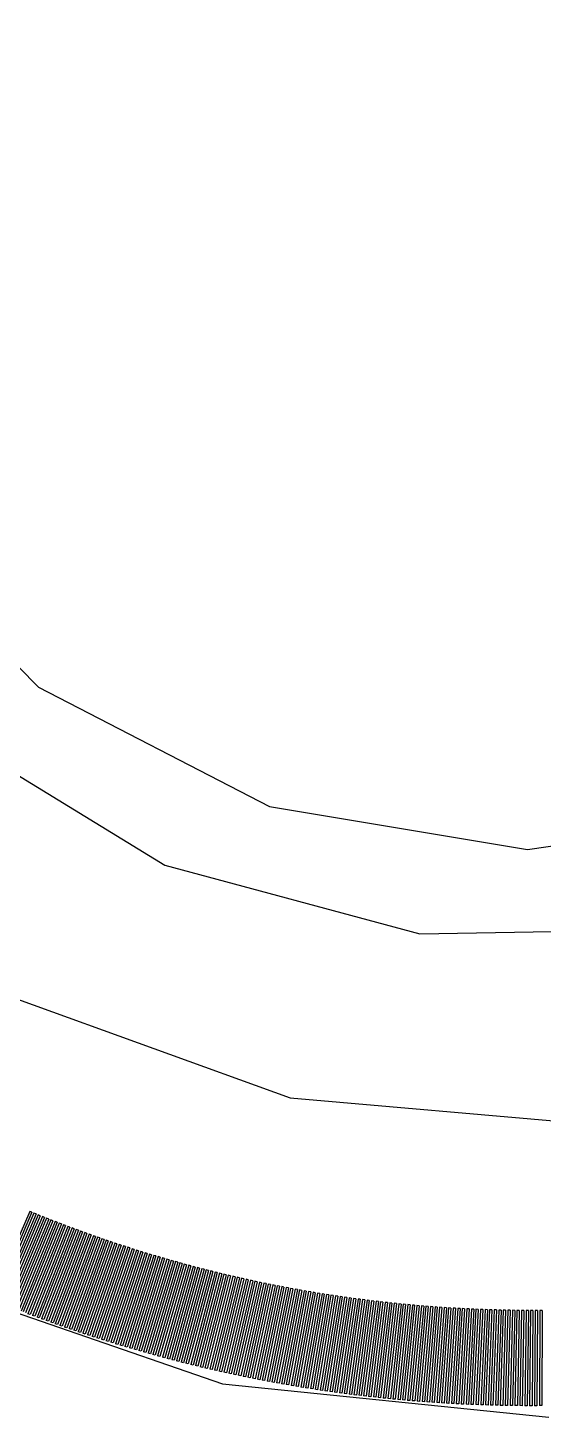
# Model space of a CAD drawing. Header units: millimetres. Extents: x -37.9 to 37.9, y -37.3 to 37.1.
# Drawn here: x -13.86 to -0.03, y -37.35 to -0.07 of the extents above; entities that cross this region are included whole.
import ezdxf

# ---------------------------------------------------------------- set-up
doc = ezdxf.new("R2010")
doc.units = ezdxf.units.MM

msp = doc.modelspace()

# ---------------------------------------------------------------- linework, layer by layer
at = {"color": 7, "linetype": 'Continuous'}
for p, q in [((-13.803, -31.824), (-14.825, -34.183)), ((-13.746, -31.848), (-14.765, -34.208)), ((-13.69, -31.871), (-14.705, -34.232)), ((-13.634, -31.893), (-14.644, -34.257)), ((-13.577, -31.916), (-14.584, -34.282)), ((-13.521, -31.939), (-14.523, -34.306)), ((-13.465, -31.962), (-14.462, -34.33)), ((-13.408, -31.984), (-14.402, -34.355)), ((-13.352, -32.007), (-14.341, -34.379)), ((-13.295, -32.029), (-14.28, -34.403)), ((-13.238, -32.051), (-14.22, -34.427)), ((-13.746, -31.848), (-13.803, -31.824)), ((-13.634, -31.893), (-13.69, -31.871)), ((-13.521, -31.939), (-13.577, -31.916)), ((-13.408, -31.984), (-13.465, -31.962)), ((-13.295, -32.029), (-13.352, -32.007)), ((-13.182, -32.073), (-13.238, -32.051)), ((-13.182, -32.073), (-14.159, -34.45)), ((-13.125, -32.095), (-14.098, -34.474)), ((-13.068, -32.117), (-14.037, -34.498)), ((-13.012, -32.139), (-13.976, -34.521)), ((-12.955, -32.161), (-13.915, -34.544)), ((-12.898, -32.183), (-13.854, -34.568)), ((-12.841, -32.204), (-13.793, -34.591)), ((-12.784, -32.226), (-13.732, -34.614)), ((-12.727, -32.247), (-13.671, -34.637)), ((-12.67, -32.268), (-13.609, -34.66)), ((-12.613, -32.289), (-13.548, -34.682)), ((-12.556, -32.311), (-13.487, -34.705)), ((-12.499, -32.331), (-13.425, -34.728)), ((-12.442, -32.352), (-13.364, -34.75)), ((-12.385, -32.373), (-13.303, -34.772)), ((-12.328, -32.394), (-13.241, -34.794)), ((-12.27, -32.414), (-13.18, -34.817)), ((-13.068, -32.117), (-13.125, -32.095)), ((-12.955, -32.161), (-13.012, -32.139)), ((-12.841, -32.204), (-12.898, -32.183)), ((-12.727, -32.247), (-12.784, -32.226)), ((-12.613, -32.289), (-12.67, -32.268)), ((-12.499, -32.331), (-12.556, -32.311)), ((-12.385, -32.373), (-12.442, -32.352)), ((-12.27, -32.414), (-12.328, -32.394)), ((-12.213, -32.435), (-13.118, -34.839)), ((-12.156, -32.455), (-13.057, -34.86)), ((-12.098, -32.475), (-12.995, -34.882)), ((-12.041, -32.496), (-12.933, -34.904)), ((-11.983, -32.516), (-12.872, -34.926)), ((-11.926, -32.536), (-12.81, -34.947)), ((-11.868, -32.556), (-12.748, -34.968)), ((-11.811, -32.575), (-12.686, -34.99)), ((-11.753, -32.595), (-12.624, -35.011)), ((-11.696, -32.615), (-12.562, -35.032)), ((-11.638, -32.634), (-12.501, -35.053)), ((-11.58, -32.654), (-12.439, -35.073)), ((-11.523, -32.673), (-12.377, -35.094)), ((-11.465, -32.692), (-12.315, -35.115)), ((-11.407, -32.711), (-12.252, -35.135)), ((-12.156, -32.455), (-12.213, -32.435)), ((-11.349, -32.73), (-12.19, -35.156)), ((-11.291, -32.749), (-12.128, -35.176)), ((-12.041, -32.496), (-12.098, -32.475)), ((-11.233, -32.768), (-12.066, -35.196)), ((-11.176, -32.786), (-12.004, -35.216)), ((-11.926, -32.536), (-11.983, -32.516)), ((-11.118, -32.805), (-11.941, -35.236)), ((-11.811, -32.575), (-11.868, -32.556)), ((-11.696, -32.615), (-11.753, -32.595)), ((-11.58, -32.654), (-11.638, -32.634)), ((-11.465, -32.692), (-11.523, -32.673)), ((-11.349, -32.73), (-11.407, -32.711)), ((-11.233, -32.768), (-11.291, -32.749)), ((-11.118, -32.805), (-11.176, -32.786)), ((-11.06, -32.824), (-11.879, -35.256)), ((-11.002, -32.842), (-11.817, -35.276)), ((-10.943, -32.86), (-11.754, -35.295)), ((-10.885, -32.878), (-11.692, -35.315)), ((-10.827, -32.896), (-11.63, -35.334)), ((-10.769, -32.914), (-11.567, -35.354)), ((-10.711, -32.932), (-11.505, -35.373)), ((-10.653, -32.95), (-11.442, -35.392)), ((-10.594, -32.968), (-11.379, -35.411)), ((-10.536, -32.985), (-11.317, -35.43)), ((-10.478, -33.003), (-11.254, -35.449)), ((-10.419, -33.02), (-11.191, -35.467)), ((-10.361, -33.038), (-11.129, -35.486)), ((-10.302, -33.055), (-11.066, -35.504)), ((-11.002, -32.842), (-11.06, -32.824)), ((-10.244, -33.072), (-11.003, -35.523)), ((-10.885, -32.878), (-10.943, -32.86)), ((-10.186, -33.089), (-10.94, -35.541)), ((-10.127, -33.106), (-10.878, -35.559)), ((-10.769, -32.914), (-10.827, -32.896)), ((-10.068, -33.122), (-10.815, -35.577)), ((-10.01, -33.139), (-10.752, -35.595)), ((-10.653, -32.95), (-10.711, -32.932)), ((-9.951, -33.156), (-10.689, -35.613)), ((-9.893, -33.172), (-10.626, -35.631)), ((-10.536, -32.985), (-10.594, -32.968)), ((-10.419, -33.02), (-10.478, -33.003)), ((-10.302, -33.055), (-10.361, -33.038)), ((-10.186, -33.089), (-10.244, -33.072)), ((-10.068, -33.122), (-10.127, -33.106)), ((-9.951, -33.156), (-10.01, -33.139)), ((-9.834, -33.189), (-9.893, -33.172)), ((-9.834, -33.189), (-10.563, -35.648)), ((-9.775, -33.205), (-10.5, -35.666)), ((-9.716, -33.221), (-10.437, -35.683)), ((-9.658, -33.237), (-10.373, -35.7)), ((-9.599, -33.253), (-10.31, -35.717)), ((-9.54, -33.269), (-10.247, -35.735)), ((-9.481, -33.285), (-10.184, -35.751)), ((-9.422, -33.3), (-10.121, -35.768)), ((-9.363, -33.316), (-10.057, -35.785)), ((-9.305, -33.331), (-9.994, -35.802)), ((-9.246, -33.347), (-9.931, -35.818)), ((-9.187, -33.362), (-9.867, -35.835)), ((-9.128, -33.377), (-9.804, -35.851)), ((-9.716, -33.221), (-9.775, -33.205)), ((-9.069, -33.392), (-9.741, -35.867)), ((-9.009, -33.407), (-9.677, -35.883)), ((-9.599, -33.253), (-9.658, -33.237)), ((-8.95, -33.422), (-9.614, -35.899)), ((-8.891, -33.437), (-9.55, -35.915)), ((-9.481, -33.285), (-9.54, -33.269)), ((-8.832, -33.451), (-9.487, -35.931)), ((-8.773, -33.466), (-9.423, -35.946)), ((-9.363, -33.316), (-9.422, -33.3)), ((-8.714, -33.48), (-9.359, -35.962)), ((-9.246, -33.347), (-9.305, -33.331)), ((-8.654, -33.495), (-9.296, -35.977)), ((-8.595, -33.509), (-9.232, -35.992)), ((-9.128, -33.377), (-9.187, -33.362)), ((-8.536, -33.523), (-9.168, -36.008)), ((-8.477, -33.537), (-9.105, -36.023)), ((-9.009, -33.407), (-9.069, -33.392)), ((-8.891, -33.437), (-8.95, -33.422)), ((-8.773, -33.466), (-8.832, -33.451)), ((-8.654, -33.495), (-8.714, -33.48)), ((-8.536, -33.523), (-8.595, -33.509)), ((-8.417, -33.551), (-8.477, -33.537)), ((-8.417, -33.551), (-9.041, -36.038)), ((-8.358, -33.565), (-8.977, -36.053)), ((-8.298, -33.579), (-8.913, -36.067)), ((-8.239, -33.592), (-8.85, -36.082)), ((-8.18, -33.606), (-8.786, -36.096)), ((-8.12, -33.619), (-8.722, -36.111)), ((-8.061, -33.633), (-8.658, -36.125)), ((-8.001, -33.646), (-8.594, -36.139)), ((-7.942, -33.659), (-8.53, -36.154)), ((-7.882, -33.672), (-8.466, -36.167)), ((-7.822, -33.685), (-8.402, -36.181)), ((-8.298, -33.579), (-8.358, -33.565)), ((-7.763, -33.698), (-8.338, -36.195)), ((-7.703, -33.71), (-8.274, -36.209)), ((-8.18, -33.606), (-8.239, -33.592)), ((-7.643, -33.723), (-8.21, -36.222)), ((-7.584, -33.736), (-8.146, -36.236)), ((-8.061, -33.633), (-8.12, -33.619)), ((-7.524, -33.748), (-8.082, -36.249)), ((-7.464, -33.76), (-8.017, -36.262)), ((-7.942, -33.659), (-8.001, -33.646)), ((-7.405, -33.772), (-7.953, -36.275)), ((-7.345, -33.785), (-7.889, -36.288)), ((-7.822, -33.685), (-7.882, -33.672)), ((-7.285, -33.797), (-7.825, -36.301)), ((-7.703, -33.71), (-7.763, -33.698)), ((-7.225, -33.808), (-7.761, -36.314)), ((-7.165, -33.82), (-7.696, -36.327)), ((-7.584, -33.736), (-7.643, -33.723)), ((-7.105, -33.832), (-7.632, -36.339)), ((-7.046, -33.843), (-7.568, -36.352)), ((-7.464, -33.76), (-7.524, -33.748)), ((-6.986, -33.855), (-7.503, -36.364)), ((-6.926, -33.866), (-7.439, -36.376)), ((-7.345, -33.785), (-7.405, -33.772)), ((-6.866, -33.878), (-7.375, -36.388)), ((-6.806, -33.889), (-7.31, -36.4)), ((-7.225, -33.808), (-7.285, -33.797)), ((-6.746, -33.9), (-7.246, -36.412)), ((-6.686, -33.911), (-7.181, -36.424)), ((-7.105, -33.832), (-7.165, -33.82)), ((-6.626, -33.922), (-7.117, -36.436)), ((-6.986, -33.855), (-7.046, -33.843)), ((-6.866, -33.878), (-6.926, -33.866)), ((-6.746, -33.9), (-6.806, -33.889)), ((-6.626, -33.922), (-6.686, -33.911)), ((-6.566, -33.932), (-7.052, -36.447)), ((-6.506, -33.943), (-6.988, -36.459)), ((-6.446, -33.954), (-6.923, -36.47)), ((-6.385, -33.964), (-6.859, -36.481)), ((-6.325, -33.974), (-6.794, -36.492)), ((-6.265, -33.985), (-6.729, -36.503)), ((-6.205, -33.995), (-6.665, -36.514)), ((-6.145, -34.005), (-6.6, -36.525)), ((-6.506, -33.943), (-6.566, -33.932)), ((-6.085, -34.015), (-6.535, -36.536)), ((-6.024, -34.024), (-6.471, -36.546)), ((-6.385, -33.964), (-6.446, -33.954)), ((-5.964, -34.034), (-6.406, -36.556)), ((-5.904, -34.044), (-6.341, -36.567)), ((-6.265, -33.985), (-6.325, -33.974)), ((-5.844, -34.053), (-6.277, -36.577)), ((-5.783, -34.063), (-6.212, -36.587)), ((-6.145, -34.005), (-6.205, -33.995)), ((-5.723, -34.072), (-6.147, -36.597)), ((-6.024, -34.024), (-6.085, -34.015)), ((-5.663, -34.081), (-6.082, -36.607)), ((-5.602, -34.09), (-6.017, -36.617)), ((-5.904, -34.044), (-5.964, -34.034)), ((-5.542, -34.099), (-5.953, -36.626)), ((-5.481, -34.108), (-5.888, -36.636)), ((-5.783, -34.063), (-5.844, -34.053)), ((-5.421, -34.117), (-5.823, -36.645)), ((-5.361, -34.126), (-5.758, -36.655)), ((-5.663, -34.081), (-5.723, -34.072)), ((-5.3, -34.134), (-5.693, -36.664)), ((-5.24, -34.143), (-5.628, -36.673)), ((-5.542, -34.099), (-5.602, -34.09)), ((-5.179, -34.151), (-5.563, -36.682)), ((-5.119, -34.159), (-5.498, -36.691)), ((-5.421, -34.117), (-5.481, -34.108)), ((-5.058, -34.167), (-5.433, -36.7)), ((-4.998, -34.176), (-5.368, -36.708)), ((-5.3, -34.134), (-5.361, -34.126)), ((-4.937, -34.183), (-5.303, -36.717)), ((-5.179, -34.151), (-5.24, -34.143)), ((-4.877, -34.191), (-5.238, -36.725)), ((-4.816, -34.199), (-5.173, -36.734)), ((-5.058, -34.167), (-5.119, -34.159)), ((-4.756, -34.207), (-5.108, -36.742)), ((-4.695, -34.214), (-5.043, -36.75)), ((-4.937, -34.183), (-4.998, -34.176)), ((-4.634, -34.222), (-4.978, -36.758)), ((-4.574, -34.229), (-4.913, -36.766)), ((-4.816, -34.199), (-4.877, -34.191)), ((-4.513, -34.236), (-4.848, -36.773)), ((-4.452, -34.243), (-4.782, -36.781)), ((-4.695, -34.214), (-4.756, -34.207)), ((-4.392, -34.25), (-4.717, -36.789)), ((-4.331, -34.257), (-4.652, -36.796)), ((-4.574, -34.229), (-4.634, -34.222)), ((-4.27, -34.264), (-4.587, -36.803)), ((-4.21, -34.271), (-4.522, -36.811)), ((-4.452, -34.243), (-4.513, -34.236)), ((-4.149, -34.277), (-4.457, -36.818)), ((-4.331, -34.257), (-4.392, -34.25)), ((-4.088, -34.284), (-4.391, -36.825)), ((-4.028, -34.29), (-4.326, -36.831)), ((-4.21, -34.271), (-4.27, -34.264)), ((-4.088, -34.284), (-4.149, -34.277)), ((-3.967, -34.297), (-4.028, -34.29)), ((-13.793, -34.591), (-13.854, -34.568)), ((-13.671, -34.637), (-13.732, -34.614)), ((-13.548, -34.682), (-13.609, -34.66)), ((-3.967, -34.297), (-4.261, -36.838)), ((-3.906, -34.303), (-4.196, -36.845)), ((-3.845, -34.309), (-4.13, -36.851)), ((-3.785, -34.315), (-4.065, -36.858)), ((-3.724, -34.321), (-4, -36.864)), ((-3.663, -34.326), (-3.934, -36.87)), ((-3.845, -34.309), (-3.906, -34.303)), ((-3.602, -34.332), (-3.869, -36.876)), ((-3.541, -34.338), (-3.804, -36.882)), ((-3.724, -34.321), (-3.785, -34.315)), ((-3.48, -34.343), (-3.738, -36.888)), ((-3.42, -34.348), (-3.673, -36.894)), ((-3.602, -34.332), (-3.663, -34.326)), ((-3.359, -34.354), (-3.608, -36.9)), ((-3.298, -34.359), (-3.542, -36.905)), ((-3.48, -34.343), (-3.541, -34.338)), ((-3.237, -34.364), (-3.477, -36.91)), ((-3.359, -34.354), (-3.42, -34.348)), ((-3.176, -34.369), (-3.411, -36.916)), ((-3.115, -34.373), (-3.346, -36.921)), ((-3.237, -34.364), (-3.298, -34.359)), ((-3.054, -34.378), (-3.281, -36.926)), ((-2.993, -34.383), (-3.215, -36.931)), ((-3.115, -34.373), (-3.176, -34.369)), ((-2.932, -34.387), (-3.15, -36.936)), ((-2.871, -34.392), (-3.084, -36.94)), ((-2.993, -34.383), (-3.054, -34.378)), ((-2.811, -34.396), (-3.019, -36.945)), ((-2.75, -34.4), (-2.953, -36.95)), ((-2.871, -34.392), (-2.932, -34.387)), ((-2.689, -34.404), (-2.888, -36.954)), ((-2.628, -34.408), (-2.822, -36.958)), ((-2.75, -34.4), (-2.811, -34.396)), ((-2.567, -34.412), (-2.757, -36.962)), ((-2.506, -34.416), (-2.691, -36.966)), ((-2.628, -34.408), (-2.689, -34.404)), ((-2.445, -34.42), (-2.626, -36.97)), ((-2.506, -34.416), (-2.567, -34.412)), ((-2.384, -34.423), (-2.56, -36.974)), ((-2.323, -34.427), (-2.495, -36.978)), ((-2.384, -34.423), (-2.445, -34.42)), ((-2.262, -34.43), (-2.429, -36.982)), ((-2.201, -34.433), (-2.364, -36.985)), ((-2.262, -34.43), (-2.323, -34.427)), ((-2.14, -34.436), (-2.298, -36.988)), ((-2.079, -34.439), (-2.233, -36.992)), ((-2.14, -34.436), (-2.201, -34.433)), ((-2.018, -34.442), (-2.167, -36.995)), ((-1.956, -34.445), (-2.101, -36.998)), ((-2.018, -34.442), (-2.079, -34.439)), ((-1.895, -34.448), (-2.036, -37.001)), ((-1.834, -34.45), (-1.97, -37.004)), ((-1.895, -34.448), (-1.956, -34.445)), ((-1.773, -34.453), (-1.905, -37.006)), ((-1.712, -34.455), (-1.839, -37.009)), ((-1.773, -34.453), (-1.834, -34.45)), ((-1.651, -34.458), (-1.773, -37.011)), ((-1.651, -34.458), (-1.712, -34.455)), ((-1.59, -34.46), (-1.708, -37.014)), ((-1.529, -34.462), (-1.642, -37.016)), ((-1.529, -34.462), (-1.59, -34.46)), ((-1.468, -34.464), (-1.577, -37.018)), ((-1.407, -34.466), (-1.511, -37.02)), ((-1.407, -34.466), (-1.468, -34.464)), ((-1.346, -34.468), (-1.445, -37.022)), ((-1.285, -34.469), (-1.38, -37.024)), ((-1.285, -34.469), (-1.346, -34.468)), ((-1.223, -34.471), (-1.314, -37.025)), ((-1.162, -34.472), (-1.248, -37.027)), ((-1.162, -34.472), (-1.223, -34.471)), ((-1.101, -34.474), (-1.183, -37.028)), ((-1.04, -34.475), (-1.117, -37.03)), ((-1.04, -34.475), (-1.101, -34.474)), ((-0.979, -34.476), (-1.052, -37.031)), ((-0.918, -34.477), (-0.986, -37.032)), ((-0.918, -34.477), (-0.979, -34.476)), ((-0.857, -34.478), (-0.92, -37.033)), ((-0.796, -34.479), (-0.857, -34.478)), ((-0.796, -34.479), (-0.855, -37.034)), ((-0.734, -34.48), (-0.789, -37.035)), ((-0.673, -34.48), (-0.734, -34.48)), ((-0.673, -34.48), (-0.723, -37.036)), ((-0.612, -34.481), (-0.658, -37.036)), ((-0.551, -34.481), (-0.612, -34.481)), ((-0.551, -34.481), (-0.592, -37.037)), ((-0.49, -34.481), (-0.526, -37.037)), ((-0.429, -34.482), (-0.49, -34.481)), ((-0.429, -34.482), (-0.461, -37.037)), ((-0.368, -34.482), (-0.395, -37.037)), ((-0.306, -34.482), (-0.368, -34.482)), ((-0.306, -34.482), (-0.329, -37.037)), ((-0.245, -34.482), (-0.264, -37.037)), ((-0.184, -34.481), (-0.245, -34.482)), ((-0.184, -34.481), (-0.198, -37.037)), ((-0.123, -34.481), (-0.132, -37.036)), ((-0.062, -34.481), (-0.123, -34.481)), ((-0.062, -34.481), (-0.066, -37.036)), ((-13.425, -34.728), (-13.487, -34.705)), ((-13.303, -34.772), (-13.364, -34.75)), ((-13.18, -34.817), (-13.241, -34.794)), ((-13.057, -34.86), (-13.118, -34.839)), ((-12.933, -34.904), (-12.995, -34.882)), ((-12.81, -34.947), (-12.872, -34.926)), ((-12.686, -34.99), (-12.748, -34.968)), ((-12.562, -35.032), (-12.624, -35.011)), ((-12.439, -35.073), (-12.501, -35.053)), ((-12.315, -35.115), (-12.377, -35.094)), ((-12.19, -35.156), (-12.252, -35.135)), ((-12.066, -35.196), (-12.128, -35.176)), ((-11.941, -35.236), (-12.004, -35.216)), ((-11.817, -35.276), (-11.879, -35.256)), ((-11.692, -35.315), (-11.754, -35.295)), ((-11.567, -35.354), (-11.63, -35.334)), ((-11.442, -35.392), (-11.505, -35.373)), ((-11.317, -35.43), (-11.379, -35.411)), ((-11.191, -35.467), (-11.254, -35.449)), ((-11.066, -35.504), (-11.129, -35.486)), ((-10.94, -35.541), (-11.003, -35.523)), ((-10.815, -35.577), (-10.878, -35.559)), ((-10.689, -35.613), (-10.752, -35.595)), ((-10.563, -35.648), (-10.626, -35.631)), ((-10.437, -35.683), (-10.5, -35.666)), ((-10.31, -35.717), (-10.373, -35.7)), ((-10.184, -35.751), (-10.247, -35.735)), ((-10.057, -35.785), (-10.121, -35.768)), ((-9.931, -35.818), (-9.994, -35.802)), ((-9.804, -35.851), (-9.867, -35.835)), ((-9.677, -35.883), (-9.741, -35.867)), ((-9.55, -35.915), (-9.614, -35.899)), ((-9.423, -35.946), (-9.487, -35.931)), ((-9.296, -35.977), (-9.359, -35.962)), ((-9.168, -36.008), (-9.232, -35.992)), ((-9.041, -36.038), (-9.105, -36.023)), ((-8.913, -36.067), (-8.977, -36.053)), ((-8.786, -36.096), (-8.85, -36.082)), ((-8.658, -36.125), (-8.722, -36.111)), ((-8.53, -36.154), (-8.594, -36.139)), ((-8.402, -36.181), (-8.466, -36.167)), ((-8.274, -36.209), (-8.338, -36.195)), ((-8.146, -36.236), (-8.21, -36.222)), ((-8.017, -36.262), (-8.082, -36.249)), ((-7.889, -36.288), (-7.953, -36.275)), ((-7.761, -36.314), (-7.825, -36.301)), ((-7.632, -36.339), (-7.696, -36.327)), ((-7.503, -36.364), (-7.568, -36.352)), ((-7.375, -36.388), (-7.439, -36.376)), ((-7.246, -36.412), (-7.31, -36.4)), ((-7.117, -36.436), (-7.181, -36.424)), ((-6.988, -36.459), (-7.052, -36.447)), ((-6.859, -36.481), (-6.923, -36.47)), ((-6.729, -36.503), (-6.794, -36.492)), ((-6.6, -36.525), (-6.665, -36.514)), ((-6.471, -36.546), (-6.535, -36.536)), ((-6.341, -36.567), (-6.406, -36.556)), ((-6.212, -36.587), (-6.277, -36.577)), ((-6.082, -36.607), (-6.147, -36.597)), ((-5.953, -36.626), (-6.017, -36.617)), ((-5.823, -36.645), (-5.888, -36.636)), ((-5.693, -36.664), (-5.758, -36.655)), ((-5.563, -36.682), (-5.628, -36.673)), ((-5.433, -36.7), (-5.498, -36.691)), ((-5.303, -36.717), (-5.368, -36.708)), ((-5.173, -36.734), (-5.238, -36.725)), ((-5.043, -36.75), (-5.108, -36.742)), ((-4.913, -36.766), (-4.978, -36.758)), ((-4.782, -36.781), (-4.848, -36.773)), ((-4.652, -36.796), (-4.717, -36.789)), ((-4.522, -36.811), (-4.587, -36.803)), ((-4.391, -36.825), (-4.457, -36.818)), ((-4.261, -36.838), (-4.326, -36.831)), ((-4.13, -36.851), (-4.196, -36.845)), ((-4, -36.864), (-4.065, -36.858)), ((-3.869, -36.876), (-3.934, -36.87)), ((-3.738, -36.888), (-3.804, -36.882)), ((-3.608, -36.9), (-3.673, -36.894)), ((-3.477, -36.91), (-3.542, -36.905)), ((-3.346, -36.921), (-3.411, -36.916)), ((-3.215, -36.931), (-3.281, -36.926)), ((-3.084, -36.94), (-3.15, -36.936)), ((-2.953, -36.95), (-3.019, -36.945)), ((-2.822, -36.958), (-2.888, -36.954)), ((-2.691, -36.966), (-2.757, -36.962)), ((-2.56, -36.974), (-2.626, -36.97)), ((-2.429, -36.982), (-2.495, -36.978)), ((-2.298, -36.988), (-2.364, -36.985)), ((-2.167, -36.995), (-2.233, -36.992)), ((-2.036, -37.001), (-2.101, -36.998)), ((-1.905, -37.006), (-1.97, -37.004)), ((-1.773, -37.011), (-1.839, -37.009)), ((-1.642, -37.016), (-1.708, -37.014)), ((-1.511, -37.02), (-1.577, -37.018)), ((-1.38, -37.024), (-1.445, -37.022)), ((-1.248, -37.027), (-1.314, -37.025)), ((-1.117, -37.03), (-1.183, -37.028)), ((-0.986, -37.032), (-1.052, -37.031)), ((-0.855, -37.034), (-0.92, -37.033)), ((-0.723, -37.036), (-0.789, -37.035)), ((-0.592, -37.037), (-0.658, -37.036)), ((-0.461, -37.037), (-0.526, -37.037)), ((-0.329, -37.037), (-0.395, -37.037)), ((-0.198, -37.037), (-0.264, -37.037)), ((-0.066, -37.036), (-0.132, -37.036))]:
    msp.add_line(p, q, dxfattribs=at)
at = {"color": 7, "linetype": 'Continuous', "flags": 128}
for points in [[(4.286, 37.149), (-4.525, 37.037), (-13.092, 34.928), (-20.954, 30.936), (-27.685, 25.276), (-32.924, 18.254), (-36.389, 10.247), (-37.891, 1.688), (-37.351, -6.962), (-34.797, -15.236), (-30.367, -22.69), (-24.3, -28.92), (-16.923, -33.591), (-8.634, -36.451), (0.121, -37.346)], [(6.816, 28.777), (-0.967, 29.46), (-8.684, 28.135), (-15.809, 24.893), (-21.857, 19.955), (-26.415, 13.657), (-29.174, 6.428), (-29.944, -1.239), (-28.673, -8.822), (-25.449, -15.803), (-20.49, -21.708), (-14.135, -26.133), (-6.816, -28.777), (0.967, -29.46)], [(23.894, 7.352), (20.888, 13.659), (16.189, 18.861), (10.179, 22.534), (3.344, 24.381), (-3.762, 24.254), (-10.563, 22.161), (-16.508, 18.273), (-21.116, 12.905), (-24.013, 6.491), (-24.965, -0.448), (-23.894, -7.352), (-20.888, -13.659), (-16.189, -18.861), (-10.179, -22.534), (-3.344, -24.381), (3.762, -24.254), (10.563, -22.161), (16.508, -18.273), (21.116, -12.905), (24.013, -6.491), (24.965, 0.448), (23.894, 7.352)], [(21.505, 6.616), (18.44, 12.813), (13.57, 17.756), (7.371, 20.961), (0.451, 22.113), (-6.513, 21.101), (-12.839, 18.024), (-17.909, 13.182), (-21.226, 7.05), (-22.465, 0.228), (-21.505, -6.616), (-18.44, -12.813), (-13.57, -17.756), (-7.371, -20.961), (-0.451, -22.113), (6.513, -21.101), (12.839, -18.024), (17.909, -13.182), (21.226, -7.05), (22.465, -0.228), (21.505, 6.616)]]:
    msp.add_lwpolyline(points, dxfattribs=at)

doc.saveas('drawing.dxf')
